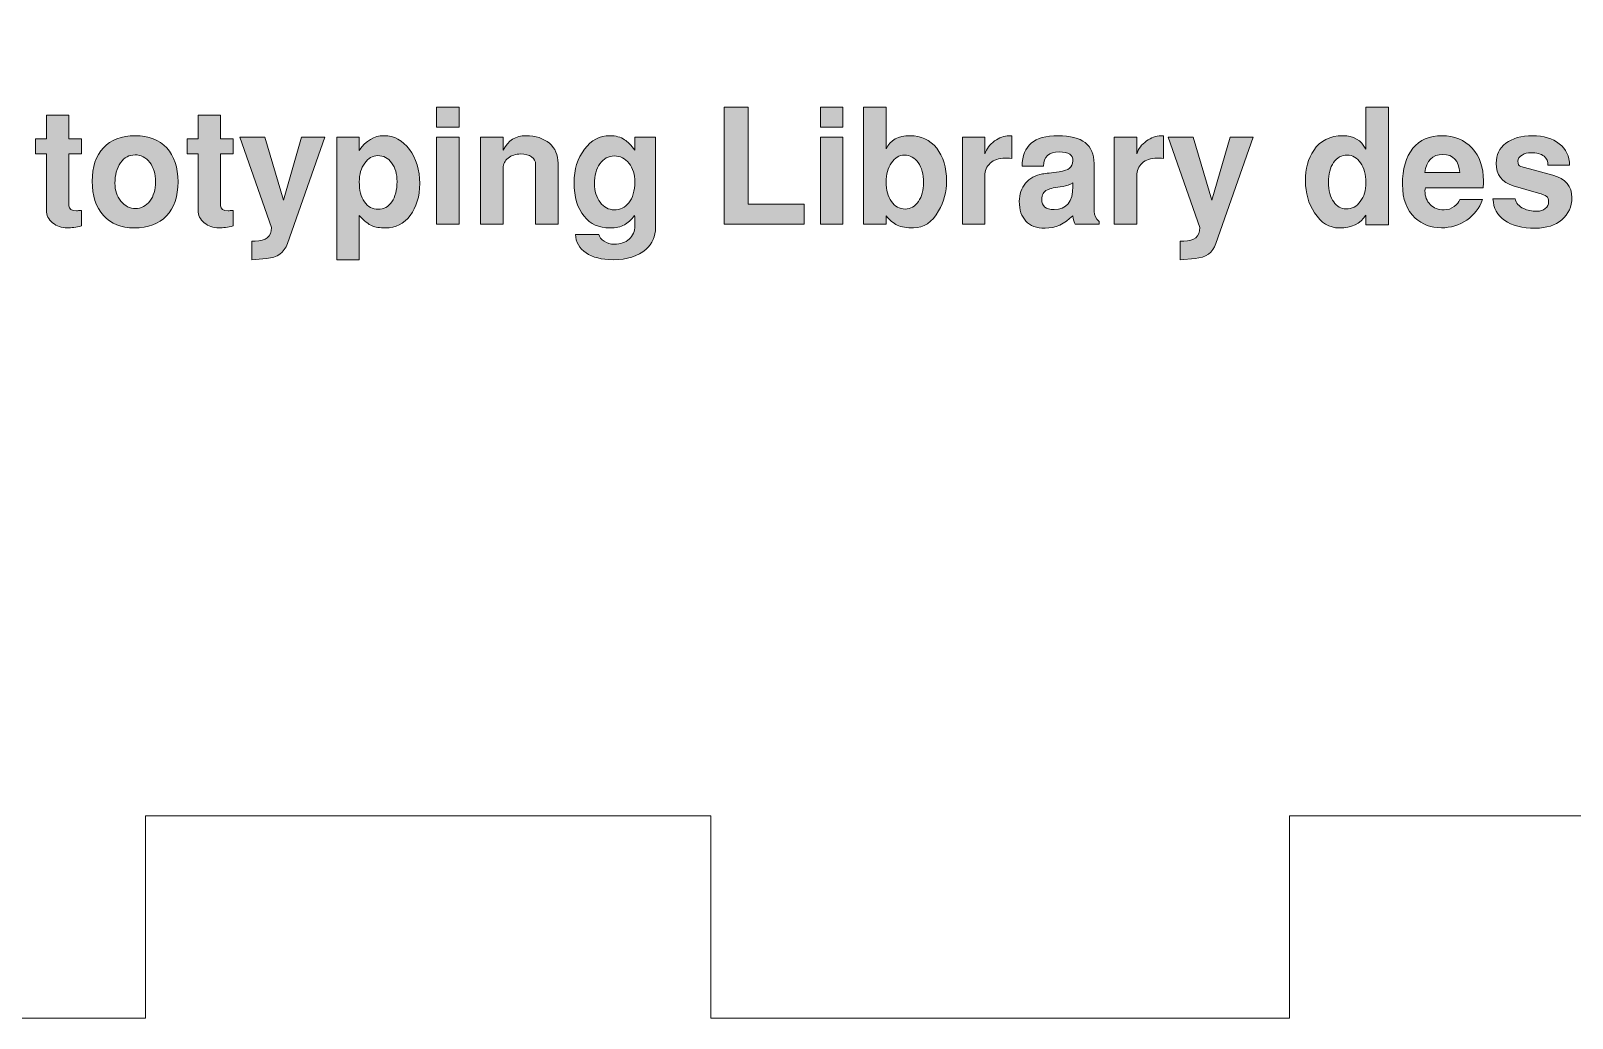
# Model space of a CAD drawing. Header units: inches. Extents: x 0.2 to 13, y -17.3 to -0.1.
# Drawn here: x 5.437 to 6.636, y -4.119 to -3.352 of the extents above; entities that cross this region are included whole.
import ezdxf

# ---------------------------------------------------------------- set-up
doc = ezdxf.new("R2010")
doc.units = ezdxf.units.IN
doc.header["$MEASUREMENT"] = 0
doc.layers.add('Layer 1', color=7, linetype='Continuous')

# ---------------------------------------------------------------- blocks, each defined once
blk = doc.blocks.new('block 41')
at = {"layer": 'Layer 1', "true_color": 0xed1f24}
h = blk.add_hatch(color=240, dxfattribs=at)
h.dxf.hatch_style = 2
edge = h.paths.add_edge_path()
edge.add_spline(control_points=[(5.4767, -3.5034), (5.4726, -3.5044), (5.4689, -3.5049), (5.4655, -3.5049), (5.4611, -3.5049), (5.4573, -3.5036), (5.4542, -3.5009), (5.451, -3.4982), (5.4494, -3.4949), (5.4494, -3.4912), (5.4494, -3.4912), (5.4494, -3.4473), (5.4494, -3.4473), (5.4494, -3.4473), (5.4408, -3.4473), (5.4408, -3.4473), (5.4408, -3.4473), (5.4408, -3.4357), (5.4408, -3.4357), (5.4408, -3.4357), (5.4494, -3.4357), (5.4494, -3.4357), (5.4494, -3.4357), (5.4494, -3.4173), (5.4494, -3.4173), (5.4494, -3.4173), (5.4669, -3.4173), (5.4669, -3.4173), (5.4669, -3.4173), (5.4669, -3.4357), (5.4669, -3.4357), (5.4669, -3.4357), (5.4767, -3.4357), (5.4767, -3.4357), (5.4767, -3.4357), (5.4767, -3.4473), (5.4767, -3.4473), (5.4767, -3.4473), (5.4669, -3.4473), (5.4669, -3.4473), (5.4669, -3.4473), (5.4669, -3.4877), (5.4669, -3.4877), (5.4669, -3.4903), (5.4689, -3.4916), (5.4728, -3.4916), (5.4737, -3.4915), (5.475, -3.4914), (5.4767, -3.4913), (5.4767, -3.4913), (5.4767, -3.5034), (5.4767, -3.5034)], knot_values=[0, 0, 0, 0, 1, 1, 1, 2, 2, 2, 3, 3, 3, 4, 4, 4, 5, 5, 5, 6, 6, 6, 7, 7, 7, 8, 8, 8, 9, 9, 9, 10, 10, 10, 11, 11, 11, 12, 12, 12, 13, 13, 13, 14, 14, 14, 15, 15, 15, 16, 16, 16, 17, 17, 17, 17], degree=3, periodic=1)
h = blk.add_hatch(color=240, dxfattribs=at)
h.dxf.hatch_style = 2
edge = h.paths.add_edge_path()
edge.add_spline(control_points=[(5.5947, -3.5034), (5.5906, -3.5044), (5.5869, -3.5049), (5.5835, -3.5049), (5.5791, -3.5049), (5.5753, -3.5036), (5.5722, -3.5009), (5.569, -3.4982), (5.5674, -3.4949), (5.5674, -3.4912), (5.5674, -3.4912), (5.5674, -3.4473), (5.5674, -3.4473), (5.5674, -3.4473), (5.5588, -3.4473), (5.5588, -3.4473), (5.5588, -3.4473), (5.5588, -3.4357), (5.5588, -3.4357), (5.5588, -3.4357), (5.5674, -3.4357), (5.5674, -3.4357), (5.5674, -3.4357), (5.5674, -3.4173), (5.5674, -3.4173), (5.5674, -3.4173), (5.5849, -3.4173), (5.5849, -3.4173), (5.5849, -3.4173), (5.5849, -3.4357), (5.5849, -3.4357), (5.5849, -3.4357), (5.5947, -3.4357), (5.5947, -3.4357), (5.5947, -3.4357), (5.5947, -3.4473), (5.5947, -3.4473), (5.5947, -3.4473), (5.5849, -3.4473), (5.5849, -3.4473), (5.5849, -3.4473), (5.5849, -3.4877), (5.5849, -3.4877), (5.5849, -3.4903), (5.5869, -3.4916), (5.5908, -3.4916), (5.5917, -3.4915), (5.593, -3.4914), (5.5947, -3.4913), (5.5947, -3.4913), (5.5947, -3.5034), (5.5947, -3.5034)], knot_values=[0, 0, 0, 0, 1, 1, 1, 2, 2, 2, 3, 3, 3, 4, 4, 4, 5, 5, 5, 6, 6, 6, 7, 7, 7, 8, 8, 8, 9, 9, 9, 10, 10, 10, 11, 11, 11, 12, 12, 12, 13, 13, 13, 14, 14, 14, 15, 15, 15, 16, 16, 16, 17, 17, 17, 17], degree=3, periodic=1)
h = blk.add_hatch(color=240, dxfattribs=at)
h.dxf.hatch_style = 2
h.paths.add_polyline_path([(5.7704, -3.4266), (5.7529, -3.4266), (5.7529, -3.4109), (5.7704, -3.4109)])
h.paths.add_polyline_path([(5.7704, -3.5021), (5.7529, -3.5021), (5.7529, -3.4343), (5.7704, -3.4343)])
h = blk.add_hatch(color=240, dxfattribs=at)
h.dxf.hatch_style = 2
h.paths.add_polyline_path([(6.039, -3.5021), (5.9767, -3.5021), (5.9767, -3.4109), (5.9954, -3.4109), (5.9954, -3.4864), (6.039, -3.4864)])
h = blk.add_hatch(color=240, dxfattribs=at)
h.dxf.hatch_style = 2
h.paths.add_polyline_path([(6.069, -3.4266), (6.0515, -3.4266), (6.0515, -3.4109), (6.069, -3.4109)])
h.paths.add_polyline_path([(6.069, -3.5021), (6.0515, -3.5021), (6.0515, -3.4343), (6.069, -3.4343)])
h = blk.add_hatch(color=240, dxfattribs=at)
h.dxf.hatch_style = 2
edge = h.paths.add_edge_path()
edge.add_spline(control_points=[(6.1497, -3.4686), (6.1497, -3.4767), (6.1476, -3.4844), (6.1435, -3.4917), (6.1385, -3.5005), (6.132, -3.5049), (6.124, -3.5049), (6.1189, -3.5049), (6.1146, -3.5042), (6.1113, -3.5027), (6.1084, -3.5013), (6.1055, -3.4989), (6.1027, -3.4956), (6.1027, -3.4956), (6.1027, -3.5021), (6.1027, -3.5021), (6.1027, -3.5021), (6.0852, -3.5021), (6.0852, -3.5021), (6.0852, -3.5021), (6.0852, -3.4109), (6.0852, -3.4109), (6.0852, -3.4109), (6.1027, -3.4109), (6.1027, -3.4109), (6.1027, -3.4109), (6.1027, -3.4433), (6.1027, -3.4433), (6.1059, -3.4366), (6.1121, -3.4332), (6.1212, -3.4332), (6.1299, -3.4332), (6.1368, -3.4364), (6.142, -3.4429), (6.1471, -3.4494), (6.1497, -3.458), (6.1497, -3.4686)], knot_values=[0, 0, 0, 0, 1, 1, 1, 2, 2, 2, 3, 3, 3, 4, 4, 4, 5, 5, 5, 6, 6, 6, 7, 7, 7, 8, 8, 8, 9, 9, 9, 10, 10, 10, 11, 11, 11, 12, 12, 12, 12], degree=3, periodic=1)
edge = h.paths.add_edge_path()
edge.add_spline(control_points=[(6.1318, -3.4696), (6.1318, -3.4632), (6.1304, -3.458), (6.1277, -3.4541), (6.1249, -3.4503), (6.1213, -3.4483), (6.1168, -3.4483), (6.1129, -3.4483), (6.1096, -3.4503), (6.1068, -3.4543), (6.1041, -3.4582), (6.1027, -3.4632), (6.1027, -3.4692), (6.1027, -3.4754), (6.104, -3.4804), (6.1068, -3.4843), (6.1095, -3.4882), (6.1131, -3.4902), (6.1175, -3.4902), (6.1217, -3.4902), (6.1251, -3.4883), (6.1278, -3.4844), (6.1305, -3.4805), (6.1318, -3.4756), (6.1318, -3.4696)], knot_values=[0, 0, 0, 0, 1, 1, 1, 2, 2, 2, 3, 3, 3, 4, 4, 4, 5, 5, 5, 6, 6, 6, 7, 7, 7, 8, 8, 8, 8], degree=3, periodic=1)
h = blk.add_hatch(color=240, dxfattribs=at)
h.dxf.hatch_style = 2
edge = h.paths.add_edge_path()
edge.add_spline(control_points=[(6.4934, -3.5024), (6.4934, -3.5024), (6.4759, -3.5024), (6.4759, -3.5024), (6.4759, -3.5024), (6.4759, -3.4951), (6.4759, -3.4951), (6.4716, -3.5017), (6.4647, -3.5049), (6.4552, -3.5049), (6.4475, -3.5049), (6.4411, -3.501), (6.4359, -3.4931), (6.4313, -3.4858), (6.4289, -3.4777), (6.4289, -3.4686), (6.4289, -3.4589), (6.431, -3.4509), (6.4353, -3.4446), (6.4405, -3.437), (6.448, -3.4332), (6.458, -3.4332), (6.4663, -3.4332), (6.4723, -3.4367), (6.4759, -3.4437), (6.4759, -3.4437), (6.4759, -3.4109), (6.4759, -3.4109), (6.4759, -3.4109), (6.4934, -3.4109), (6.4934, -3.4109), (6.4934, -3.4109), (6.4934, -3.5024), (6.4934, -3.5024)], knot_values=[0, 0, 0, 0, 1, 1, 1, 2, 2, 2, 3, 3, 3, 4, 4, 4, 5, 5, 5, 6, 6, 6, 7, 7, 7, 8, 8, 8, 9, 9, 9, 10, 10, 10, 11, 11, 11, 11], degree=3, periodic=1)
edge = h.paths.add_edge_path()
edge.add_spline(control_points=[(6.4759, -3.4696), (6.4759, -3.4634), (6.4746, -3.4583), (6.4718, -3.4543), (6.4691, -3.4503), (6.4656, -3.4483), (6.4615, -3.4483), (6.457, -3.4483), (6.4534, -3.4502), (6.4508, -3.4541), (6.4481, -3.4579), (6.4468, -3.463), (6.4468, -3.4694), (6.4468, -3.4759), (6.4482, -3.481), (6.4509, -3.4847), (6.4534, -3.4883), (6.4566, -3.4901), (6.4605, -3.4901), (6.4651, -3.4901), (6.4688, -3.4882), (6.4716, -3.4844), (6.4745, -3.4806), (6.4759, -3.4757), (6.4759, -3.4696)], knot_values=[0, 0, 0, 0, 1, 1, 1, 2, 2, 2, 3, 3, 3, 4, 4, 4, 5, 5, 5, 6, 6, 6, 7, 7, 7, 8, 8, 8, 8], degree=3, periodic=1)
h = blk.add_hatch(color=240, dxfattribs=at)
h.dxf.hatch_style = 2
edge = h.paths.add_edge_path()
edge.add_spline(control_points=[(5.5518, -3.4691), (5.5518, -3.4805), (5.5488, -3.4893), (5.5428, -3.4956), (5.5369, -3.5018), (5.5285, -3.5049), (5.5177, -3.5049), (5.5076, -3.5049), (5.4996, -3.5017), (5.4938, -3.4952), (5.4879, -3.4887), (5.485, -3.4798), (5.485, -3.4686), (5.485, -3.4575), (5.4879, -3.4488), (5.4938, -3.4426), (5.4996, -3.4363), (5.5078, -3.4332), (5.5184, -3.4332), (5.5289, -3.4332), (5.5371, -3.4364), (5.543, -3.4427), (5.5488, -3.449), (5.5518, -3.4578), (5.5518, -3.4691)], knot_values=[0, 0, 0, 0, 1, 1, 1, 2, 2, 2, 3, 3, 3, 4, 4, 4, 5, 5, 5, 6, 6, 6, 7, 7, 7, 8, 8, 8, 8], degree=3, periodic=1)
edge = h.paths.add_edge_path()
edge.add_spline(control_points=[(5.5343, -3.4691), (5.5343, -3.4629), (5.5328, -3.4578), (5.5298, -3.4539), (5.5268, -3.45), (5.523, -3.4481), (5.5184, -3.4481), (5.5138, -3.4481), (5.5101, -3.4501), (5.5071, -3.4543), (5.5041, -3.4585), (5.5027, -3.4638), (5.5027, -3.4702), (5.5027, -3.4757), (5.5042, -3.4803), (5.5073, -3.4841), (5.5105, -3.4879), (5.5142, -3.4898), (5.5187, -3.4898), (5.5232, -3.4898), (5.527, -3.4879), (5.5299, -3.484), (5.5328, -3.4802), (5.5343, -3.4752), (5.5343, -3.4691)], knot_values=[0, 0, 0, 0, 1, 1, 1, 2, 2, 2, 3, 3, 3, 4, 4, 4, 5, 5, 5, 6, 6, 6, 7, 7, 7, 8, 8, 8, 8], degree=3, periodic=1)
h = blk.add_hatch(color=240, dxfattribs=at)
h.dxf.hatch_style = 2
edge = h.paths.add_edge_path()
edge.add_spline(control_points=[(5.6659, -3.4343), (5.6659, -3.4343), (5.6369, -3.5171), (5.6369, -3.5171), (5.6344, -3.5241), (5.629, -3.528), (5.6207, -3.5287), (5.6207, -3.5287), (5.6092, -3.5296), (5.6092, -3.5296), (5.6092, -3.5296), (5.6092, -3.5152), (5.6092, -3.5152), (5.6092, -3.5152), (5.6118, -3.5152), (5.6118, -3.5152), (5.6202, -3.5152), (5.6244, -3.5117), (5.6244, -3.5047), (5.6244, -3.5047), (5.5998, -3.4343), (5.5998, -3.4343), (5.5998, -3.4343), (5.6192, -3.4343), (5.6192, -3.4343), (5.6192, -3.4343), (5.6338, -3.4834), (5.6338, -3.4834), (5.6338, -3.4834), (5.6479, -3.4343), (5.6479, -3.4343), (5.6479, -3.4343), (5.6659, -3.4343), (5.6659, -3.4343)], knot_values=[0, 0, 0, 0, 1, 1, 1, 2, 2, 2, 3, 3, 3, 4, 4, 4, 5, 5, 5, 6, 6, 6, 7, 7, 7, 8, 8, 8, 9, 9, 9, 10, 10, 10, 11, 11, 11, 11], degree=3, periodic=1)
h = blk.add_hatch(color=240, dxfattribs=at)
h.dxf.hatch_style = 2
edge = h.paths.add_edge_path()
edge.add_spline(control_points=[(5.7398, -3.4704), (5.7398, -3.4804), (5.7373, -3.4887), (5.7324, -3.4952), (5.7275, -3.5017), (5.7211, -3.5049), (5.7132, -3.5049), (5.7087, -3.5049), (5.7052, -3.5044), (5.7028, -3.5033), (5.6999, -3.5021), (5.6966, -3.4994), (5.6928, -3.4953), (5.6928, -3.4953), (5.6928, -3.5296), (5.6928, -3.5296), (5.6928, -3.5296), (5.6753, -3.5296), (5.6753, -3.5296), (5.6753, -3.5296), (5.6753, -3.4343), (5.6753, -3.4343), (5.6753, -3.4343), (5.6928, -3.4343), (5.6928, -3.4343), (5.6928, -3.4343), (5.6928, -3.4446), (5.6928, -3.4446), (5.6979, -3.437), (5.7043, -3.4332), (5.712, -3.4332), (5.72, -3.4332), (5.7265, -3.4367), (5.7318, -3.4438), (5.7371, -3.4509), (5.7398, -3.4598), (5.7398, -3.4704)], knot_values=[0, 0, 0, 0, 1, 1, 1, 2, 2, 2, 3, 3, 3, 4, 4, 4, 5, 5, 5, 6, 6, 6, 7, 7, 7, 8, 8, 8, 9, 9, 9, 10, 10, 10, 11, 11, 11, 12, 12, 12, 12], degree=3, periodic=1)
edge = h.paths.add_edge_path()
edge.add_spline(control_points=[(5.7222, -3.4689), (5.7222, -3.4629), (5.7208, -3.458), (5.718, -3.4543), (5.7153, -3.4505), (5.7117, -3.4487), (5.7072, -3.4487), (5.7032, -3.4487), (5.6998, -3.4506), (5.697, -3.4545), (5.6942, -3.4584), (5.6928, -3.4632), (5.6928, -3.4691), (5.6928, -3.4755), (5.6941, -3.4807), (5.6968, -3.4846), (5.6996, -3.4885), (5.7031, -3.4904), (5.7075, -3.4904), (5.7119, -3.4904), (5.7154, -3.4885), (5.7181, -3.4846), (5.7208, -3.4807), (5.7222, -3.4754), (5.7222, -3.4689)], knot_values=[0, 0, 0, 0, 1, 1, 1, 2, 2, 2, 3, 3, 3, 4, 4, 4, 5, 5, 5, 6, 6, 6, 7, 7, 7, 8, 8, 8, 8], degree=3, periodic=1)
h = blk.add_hatch(color=240, dxfattribs=at)
h.dxf.hatch_style = 2
edge = h.paths.add_edge_path()
edge.add_spline(control_points=[(5.8475, -3.5021), (5.8475, -3.5021), (5.83, -3.5021), (5.83, -3.5021), (5.83, -3.5021), (5.83, -3.4556), (5.83, -3.4556), (5.83, -3.4531), (5.829, -3.4511), (5.8269, -3.4496), (5.8248, -3.4482), (5.822, -3.4474), (5.8184, -3.4474), (5.8145, -3.4474), (5.8112, -3.4485), (5.8086, -3.4506), (5.806, -3.4527), (5.8047, -3.4553), (5.8047, -3.4584), (5.8047, -3.4584), (5.8047, -3.5021), (5.8047, -3.5021), (5.8047, -3.5021), (5.7872, -3.5021), (5.7872, -3.5021), (5.7872, -3.5021), (5.7872, -3.4343), (5.7872, -3.4343), (5.7872, -3.4343), (5.8047, -3.4343), (5.8047, -3.4343), (5.8047, -3.4343), (5.8047, -3.4444), (5.8047, -3.4444), (5.8086, -3.4369), (5.8145, -3.4332), (5.8224, -3.4332), (5.83, -3.4332), (5.8361, -3.4352), (5.8407, -3.4391), (5.8452, -3.443), (5.8475, -3.4482), (5.8475, -3.4546), (5.8475, -3.4546), (5.8475, -3.5021), (5.8475, -3.5021)], knot_values=[0, 0, 0, 0, 1, 1, 1, 2, 2, 2, 3, 3, 3, 4, 4, 4, 5, 5, 5, 6, 6, 6, 7, 7, 7, 8, 8, 8, 9, 9, 9, 10, 10, 10, 11, 11, 11, 12, 12, 12, 13, 13, 13, 14, 14, 14, 15, 15, 15, 15], degree=3, periodic=1)
h = blk.add_hatch(color=240, dxfattribs=at)
h.dxf.hatch_style = 2
edge = h.paths.add_edge_path()
edge.add_spline(control_points=[(5.9233, -3.5046), (5.9233, -3.5113), (5.9207, -3.517), (5.9157, -3.5216), (5.9097, -3.5269), (5.9013, -3.5296), (5.8903, -3.5296), (5.8814, -3.5296), (5.8743, -3.5278), (5.8692, -3.5244), (5.8641, -3.5209), (5.8613, -3.5161), (5.8609, -3.5099), (5.8609, -3.5099), (5.8793, -3.5099), (5.8793, -3.5099), (5.8797, -3.5119), (5.881, -3.5137), (5.8833, -3.5153), (5.8855, -3.5168), (5.8882, -3.5176), (5.8913, -3.5176), (5.896, -3.5176), (5.8998, -3.5163), (5.9028, -3.5136), (5.9057, -3.511), (5.9072, -3.5075), (5.9072, -3.5032), (5.9072, -3.4987), (5.9071, -3.4961), (5.907, -3.4953), (5.9043, -3.4987), (5.9016, -3.5011), (5.8991, -3.5024), (5.8961, -3.5041), (5.8923, -3.5049), (5.8877, -3.5049), (5.8793, -3.5049), (5.8726, -3.5019), (5.8677, -3.4958), (5.8625, -3.4895), (5.8599, -3.4808), (5.8599, -3.4697), (5.8599, -3.4594), (5.8626, -3.4507), (5.868, -3.4437), (5.8733, -3.4367), (5.8799, -3.4332), (5.8878, -3.4332), (5.8923, -3.4332), (5.8961, -3.4342), (5.8992, -3.4363), (5.9016, -3.4379), (5.9042, -3.4406), (5.9072, -3.4444), (5.9072, -3.4444), (5.9072, -3.4343), (5.9072, -3.4343), (5.9072, -3.4343), (5.9233, -3.4343), (5.9233, -3.4343), (5.9233, -3.4343), (5.9233, -3.5046), (5.9233, -3.5046)], knot_values=[0, 0, 0, 0, 1, 1, 1, 2, 2, 2, 3, 3, 3, 4, 4, 4, 5, 5, 5, 6, 6, 6, 7, 7, 7, 8, 8, 8, 9, 9, 9, 10, 10, 10, 11, 11, 11, 12, 12, 12, 13, 13, 13, 14, 14, 14, 15, 15, 15, 16, 16, 16, 17, 17, 17, 18, 18, 18, 19, 19, 19, 20, 20, 20, 21, 21, 21, 21], degree=3, periodic=1)
edge = h.paths.add_edge_path()
edge.add_spline(control_points=[(5.9072, -3.4692), (5.9072, -3.4634), (5.9057, -3.4585), (5.9027, -3.4547), (5.8997, -3.4509), (5.8959, -3.4489), (5.8913, -3.4489), (5.8866, -3.4489), (5.8829, -3.451), (5.88, -3.455), (5.8772, -3.4591), (5.8758, -3.4642), (5.8758, -3.4706), (5.8758, -3.4763), (5.8773, -3.4811), (5.8802, -3.485), (5.8832, -3.4889), (5.8868, -3.4908), (5.891, -3.4908), (5.8957, -3.4908), (5.8995, -3.489), (5.9024, -3.4854), (5.9056, -3.4815), (5.9072, -3.4761), (5.9072, -3.4692)], knot_values=[0, 0, 0, 0, 1, 1, 1, 2, 2, 2, 3, 3, 3, 4, 4, 4, 5, 5, 5, 6, 6, 6, 7, 7, 7, 8, 8, 8, 8], degree=3, periodic=1)
h = blk.add_hatch(color=240, dxfattribs=at)
h.dxf.hatch_style = 2
edge = h.paths.add_edge_path()
edge.add_spline(control_points=[(6.2004, -3.4509), (6.1981, -3.4507), (6.1964, -3.4506), (6.1953, -3.4506), (6.1904, -3.4506), (6.1865, -3.4519), (6.1837, -3.4545), (6.1809, -3.4571), (6.1795, -3.4604), (6.1795, -3.4644), (6.1795, -3.4644), (6.1795, -3.5021), (6.1795, -3.5021), (6.1795, -3.5021), (6.162, -3.5021), (6.162, -3.5021), (6.162, -3.5021), (6.162, -3.4343), (6.162, -3.4343), (6.162, -3.4343), (6.1795, -3.4343), (6.1795, -3.4343), (6.1795, -3.4343), (6.1795, -3.4474), (6.1795, -3.4474), (6.1808, -3.4434), (6.1833, -3.4401), (6.187, -3.4373), (6.1908, -3.4346), (6.1945, -3.4332), (6.1983, -3.4332), (6.1987, -3.4332), (6.1994, -3.4333), (6.2004, -3.4334), (6.2004, -3.4334), (6.2004, -3.4509), (6.2004, -3.4509)], knot_values=[0, 0, 0, 0, 1, 1, 1, 2, 2, 2, 3, 3, 3, 4, 4, 4, 5, 5, 5, 6, 6, 6, 7, 7, 7, 8, 8, 8, 9, 9, 9, 10, 10, 10, 11, 11, 11, 12, 12, 12, 12], degree=3, periodic=1)
h = blk.add_hatch(color=240, dxfattribs=at)
h.dxf.hatch_style = 2
edge = h.paths.add_edge_path()
edge.add_spline(control_points=[(6.2684, -3.5021), (6.2684, -3.5021), (6.2498, -3.5021), (6.2498, -3.5021), (6.249, -3.5007), (6.2483, -3.4985), (6.2479, -3.4954), (6.2415, -3.5019), (6.2343, -3.5051), (6.2263, -3.5051), (6.2198, -3.5051), (6.2148, -3.5033), (6.2114, -3.4996), (6.208, -3.496), (6.2063, -3.4909), (6.2063, -3.4842), (6.2063, -3.4787), (6.2079, -3.474), (6.2112, -3.4701), (6.2144, -3.4662), (6.2188, -3.4638), (6.2243, -3.4629), (6.2269, -3.4626), (6.2312, -3.462), (6.2374, -3.4612), (6.2411, -3.4606), (6.2437, -3.4597), (6.2454, -3.4585), (6.247, -3.4573), (6.2479, -3.4554), (6.248, -3.4527), (6.2483, -3.4481), (6.2447, -3.4458), (6.2372, -3.4458), (6.2293, -3.4458), (6.2253, -3.4495), (6.225, -3.4568), (6.225, -3.4568), (6.2084, -3.4568), (6.2084, -3.4568), (6.2087, -3.4488), (6.2111, -3.4429), (6.2156, -3.439), (6.2201, -3.4351), (6.227, -3.4332), (6.2365, -3.4332), (6.2552, -3.4332), (6.2645, -3.4404), (6.2645, -3.4548), (6.2645, -3.4548), (6.2645, -3.4922), (6.2645, -3.4922), (6.2645, -3.4951), (6.2658, -3.4977), (6.2684, -3.4998), (6.2684, -3.4998), (6.2684, -3.5021), (6.2684, -3.5021)], knot_values=[0, 0, 0, 0, 1, 1, 1, 2, 2, 2, 3, 3, 3, 4, 4, 4, 5, 5, 5, 6, 6, 6, 7, 7, 7, 8, 8, 8, 9, 9, 9, 10, 10, 10, 11, 11, 11, 12, 12, 12, 13, 13, 13, 14, 14, 14, 15, 15, 15, 16, 16, 16, 17, 17, 17, 18, 18, 18, 19, 19, 19, 19], degree=3, periodic=1)
edge = h.paths.add_edge_path()
edge.add_spline(control_points=[(6.248, -3.4726), (6.248, -3.4726), (6.248, -3.4699), (6.248, -3.4699), (6.2455, -3.4714), (6.243, -3.4722), (6.2404, -3.4726), (6.2343, -3.4733), (6.2302, -3.4742), (6.2281, -3.4753), (6.2251, -3.4767), (6.2237, -3.4792), (6.2237, -3.4828), (6.2237, -3.488), (6.2269, -3.4906), (6.2333, -3.4906), (6.2431, -3.4906), (6.248, -3.4846), (6.248, -3.4726)], knot_values=[0, 0, 0, 0, 1, 1, 1, 2, 2, 2, 3, 3, 3, 4, 4, 4, 5, 5, 5, 6, 6, 6, 6], degree=3, periodic=1)
h = blk.add_hatch(color=240, dxfattribs=at)
h.dxf.hatch_style = 2
edge = h.paths.add_edge_path()
edge.add_spline(control_points=[(6.3185, -3.4509), (6.3162, -3.4507), (6.3145, -3.4506), (6.3134, -3.4506), (6.3085, -3.4506), (6.3046, -3.4519), (6.3019, -3.4545), (6.2991, -3.4571), (6.2977, -3.4604), (6.2977, -3.4644), (6.2977, -3.4644), (6.2977, -3.5021), (6.2977, -3.5021), (6.2977, -3.5021), (6.2802, -3.5021), (6.2802, -3.5021), (6.2802, -3.5021), (6.2802, -3.4343), (6.2802, -3.4343), (6.2802, -3.4343), (6.2977, -3.4343), (6.2977, -3.4343), (6.2977, -3.4343), (6.2977, -3.4474), (6.2977, -3.4474), (6.2989, -3.4434), (6.3014, -3.4401), (6.3052, -3.4373), (6.3089, -3.4346), (6.3127, -3.4332), (6.3164, -3.4332), (6.3168, -3.4332), (6.3175, -3.4333), (6.3185, -3.4334), (6.3185, -3.4334), (6.3185, -3.4509), (6.3185, -3.4509)], knot_values=[0, 0, 0, 0, 1, 1, 1, 2, 2, 2, 3, 3, 3, 4, 4, 4, 5, 5, 5, 6, 6, 6, 7, 7, 7, 8, 8, 8, 9, 9, 9, 10, 10, 10, 11, 11, 11, 12, 12, 12, 12], degree=3, periodic=1)
h = blk.add_hatch(color=240, dxfattribs=at)
h.dxf.hatch_style = 2
edge = h.paths.add_edge_path()
edge.add_spline(control_points=[(6.3883, -3.4343), (6.3883, -3.4343), (6.3593, -3.5171), (6.3593, -3.5171), (6.3568, -3.5241), (6.3514, -3.528), (6.343, -3.5287), (6.343, -3.5287), (6.3315, -3.5296), (6.3315, -3.5296), (6.3315, -3.5296), (6.3315, -3.5152), (6.3315, -3.5152), (6.3315, -3.5152), (6.3342, -3.5152), (6.3342, -3.5152), (6.3426, -3.5152), (6.3468, -3.5117), (6.3468, -3.5047), (6.3468, -3.5047), (6.3222, -3.4343), (6.3222, -3.4343), (6.3222, -3.4343), (6.3415, -3.4343), (6.3415, -3.4343), (6.3415, -3.4343), (6.3562, -3.4834), (6.3562, -3.4834), (6.3562, -3.4834), (6.3703, -3.4343), (6.3703, -3.4343), (6.3703, -3.4343), (6.3883, -3.4343), (6.3883, -3.4343)], knot_values=[0, 0, 0, 0, 1, 1, 1, 2, 2, 2, 3, 3, 3, 4, 4, 4, 5, 5, 5, 6, 6, 6, 7, 7, 7, 8, 8, 8, 9, 9, 9, 10, 10, 10, 11, 11, 11, 11], degree=3, periodic=1)
h = blk.add_hatch(color=240, dxfattribs=at)
h.dxf.hatch_style = 2
edge = h.paths.add_edge_path()
edge.add_spline(control_points=[(6.5674, -3.4683), (6.5674, -3.4703), (6.5673, -3.4721), (6.5671, -3.4737), (6.5671, -3.4737), (6.5222, -3.4737), (6.5222, -3.4737), (6.522, -3.4742), (6.5219, -3.475), (6.5219, -3.4761), (6.5219, -3.4805), (6.5233, -3.484), (6.526, -3.4868), (6.5287, -3.4895), (6.5323, -3.4908), (6.5367, -3.4908), (6.5396, -3.4908), (6.5422, -3.49), (6.5447, -3.4883), (6.5469, -3.4867), (6.5483, -3.4849), (6.5489, -3.4829), (6.5489, -3.4829), (6.5667, -3.4829), (6.5667, -3.4829), (6.5643, -3.4895), (6.5602, -3.4948), (6.5544, -3.4988), (6.5485, -3.5028), (6.5419, -3.5048), (6.5347, -3.5048), (6.5266, -3.5048), (6.5198, -3.5023), (6.5143, -3.4972), (6.5077, -3.4911), (6.5044, -3.4824), (6.5044, -3.4711), (6.5044, -3.4589), (6.5071, -3.4496), (6.5124, -3.443), (6.5177, -3.4365), (6.5253, -3.4332), (6.5352, -3.4332), (6.5448, -3.4332), (6.5526, -3.4364), (6.5585, -3.4429), (6.5645, -3.4493), (6.5674, -3.4578), (6.5674, -3.4683)], knot_values=[0, 0, 0, 0, 1, 1, 1, 2, 2, 2, 3, 3, 3, 4, 4, 4, 5, 5, 5, 6, 6, 6, 7, 7, 7, 8, 8, 8, 9, 9, 9, 10, 10, 10, 11, 11, 11, 12, 12, 12, 13, 13, 13, 14, 14, 14, 15, 15, 15, 16, 16, 16, 16], degree=3, periodic=1)
edge = h.paths.add_edge_path()
edge.add_spline(control_points=[(6.5489, -3.4619), (6.5484, -3.4525), (6.544, -3.4478), (6.5358, -3.4478), (6.5275, -3.4478), (6.5228, -3.4525), (6.5219, -3.4619), (6.5219, -3.4619), (6.5489, -3.4619), (6.5489, -3.4619)], knot_values=[0, 0, 0, 0, 1, 1, 1, 2, 2, 2, 3, 3, 3, 3], degree=3, periodic=1)
h = blk.add_hatch(color=240, dxfattribs=at)
h.dxf.hatch_style = 2
edge = h.paths.add_edge_path()
edge.add_spline(control_points=[(6.6362, -3.4814), (6.6362, -3.4884), (6.6336, -3.4941), (6.6284, -3.4985), (6.6233, -3.5029), (6.6164, -3.5051), (6.6079, -3.5051), (6.5975, -3.5051), (6.5895, -3.5031), (6.5839, -3.4991), (6.5782, -3.4952), (6.5752, -3.4895), (6.5748, -3.4822), (6.5748, -3.4822), (6.5921, -3.4822), (6.5921, -3.4822), (6.5927, -3.4856), (6.5949, -3.4882), (6.5987, -3.4898), (6.6016, -3.4912), (6.6051, -3.4919), (6.609, -3.4919), (6.6116, -3.4919), (6.6138, -3.4912), (6.6155, -3.4898), (6.6172, -3.4884), (6.6181, -3.4867), (6.6181, -3.4846), (6.6181, -3.4826), (6.6175, -3.4812), (6.6163, -3.4802), (6.6154, -3.4796), (6.6134, -3.4788), (6.6102, -3.4778), (6.6102, -3.4778), (6.5904, -3.4721), (6.5904, -3.4721), (6.5817, -3.4696), (6.5773, -3.4637), (6.5773, -3.4545), (6.5773, -3.4481), (6.5798, -3.443), (6.5848, -3.4391), (6.5898, -3.4352), (6.5967, -3.4332), (6.6056, -3.4332), (6.6141, -3.4332), (6.6211, -3.4353), (6.6264, -3.4394), (6.6317, -3.4436), (6.6343, -3.4492), (6.6344, -3.4562), (6.6344, -3.4562), (6.6176, -3.4562), (6.6176, -3.4562), (6.6178, -3.4533), (6.6168, -3.4509), (6.6145, -3.4491), (6.6122, -3.4473), (6.6088, -3.4464), (6.6042, -3.4464), (6.6017, -3.4464), (6.5995, -3.447), (6.5976, -3.4482), (6.5953, -3.4494), (6.5942, -3.4511), (6.5942, -3.4531), (6.5942, -3.4553), (6.5949, -3.4567), (6.5964, -3.4571), (6.5964, -3.4571), (6.6214, -3.4639), (6.6214, -3.4639), (6.6313, -3.4666), (6.6362, -3.4724), (6.6362, -3.4814)], knot_values=[0, 0, 0, 0, 1, 1, 1, 2, 2, 2, 3, 3, 3, 4, 4, 4, 5, 5, 5, 6, 6, 6, 7, 7, 7, 8, 8, 8, 9, 9, 9, 10, 10, 10, 11, 11, 11, 12, 12, 12, 13, 13, 13, 14, 14, 14, 15, 15, 15, 16, 16, 16, 17, 17, 17, 18, 18, 18, 19, 19, 19, 20, 20, 20, 21, 21, 21, 22, 22, 22, 23, 23, 23, 24, 24, 24, 25, 25, 25, 25], degree=3, periodic=1)
at = {"layer": 'Layer 1', "lineweight": 0}
for points in [[(5.7704, -3.4266), (5.7529, -3.4266), (5.7529, -3.4109), (5.7704, -3.4109), (5.7704, -3.4266)], [(6.039, -3.5021), (5.9767, -3.5021), (5.9767, -3.4109), (5.9954, -3.4109), (5.9954, -3.4864), (6.039, -3.4864), (6.039, -3.5021)], [(6.069, -3.4266), (6.0515, -3.4266), (6.0515, -3.4109), (6.069, -3.4109), (6.069, -3.4266)], [(5.7704, -3.5021), (5.7529, -3.5021), (5.7529, -3.4343), (5.7704, -3.4343), (5.7704, -3.5021)], [(6.069, -3.5021), (6.0515, -3.5021), (6.0515, -3.4343), (6.069, -3.4343), (6.069, -3.5021)]]:
    blk.add_lwpolyline(points, dxfattribs=at)
for points, knots in [([(5.4767, -3.5034), (5.4726, -3.5044), (5.4689, -3.5049), (5.4655, -3.5049), (5.4611, -3.5049), (5.4573, -3.5036), (5.4542, -3.5009), (5.451, -3.4982), (5.4494, -3.4949), (5.4494, -3.4912), (5.4494, -3.4912), (5.4494, -3.4473), (5.4494, -3.4473), (5.4494, -3.4473), (5.4408, -3.4473), (5.4408, -3.4473), (5.4408, -3.4473), (5.4408, -3.4357), (5.4408, -3.4357), (5.4408, -3.4357), (5.4494, -3.4357), (5.4494, -3.4357), (5.4494, -3.4357), (5.4494, -3.4173), (5.4494, -3.4173), (5.4494, -3.4173), (5.4669, -3.4173), (5.4669, -3.4173), (5.4669, -3.4173), (5.4669, -3.4357), (5.4669, -3.4357), (5.4669, -3.4357), (5.4767, -3.4357), (5.4767, -3.4357), (5.4767, -3.4357), (5.4767, -3.4473), (5.4767, -3.4473), (5.4767, -3.4473), (5.4669, -3.4473), (5.4669, -3.4473), (5.4669, -3.4473), (5.4669, -3.4877), (5.4669, -3.4877), (5.4669, -3.4903), (5.4689, -3.4916), (5.4728, -3.4916), (5.4737, -3.4915), (5.475, -3.4914), (5.4767, -3.4913), (5.4767, -3.4913), (5.4767, -3.5034), (5.4767, -3.5034)], [0, 0, 0, 0, 1, 1, 1, 2, 2, 2, 3, 3, 3, 4, 4, 4, 5, 5, 5, 6, 6, 6, 7, 7, 7, 8, 8, 8, 9, 9, 9, 10, 10, 10, 11, 11, 11, 12, 12, 12, 13, 13, 13, 14, 14, 14, 15, 15, 15, 16, 16, 16, 17, 17, 17, 17]), ([(5.5947, -3.5034), (5.5906, -3.5044), (5.5869, -3.5049), (5.5835, -3.5049), (5.5791, -3.5049), (5.5753, -3.5036), (5.5722, -3.5009), (5.569, -3.4982), (5.5674, -3.4949), (5.5674, -3.4912), (5.5674, -3.4912), (5.5674, -3.4473), (5.5674, -3.4473), (5.5674, -3.4473), (5.5588, -3.4473), (5.5588, -3.4473), (5.5588, -3.4473), (5.5588, -3.4357), (5.5588, -3.4357), (5.5588, -3.4357), (5.5674, -3.4357), (5.5674, -3.4357), (5.5674, -3.4357), (5.5674, -3.4173), (5.5674, -3.4173), (5.5674, -3.4173), (5.5849, -3.4173), (5.5849, -3.4173), (5.5849, -3.4173), (5.5849, -3.4357), (5.5849, -3.4357), (5.5849, -3.4357), (5.5947, -3.4357), (5.5947, -3.4357), (5.5947, -3.4357), (5.5947, -3.4473), (5.5947, -3.4473), (5.5947, -3.4473), (5.5849, -3.4473), (5.5849, -3.4473), (5.5849, -3.4473), (5.5849, -3.4877), (5.5849, -3.4877), (5.5849, -3.4903), (5.5869, -3.4916), (5.5908, -3.4916), (5.5917, -3.4915), (5.593, -3.4914), (5.5947, -3.4913), (5.5947, -3.4913), (5.5947, -3.5034), (5.5947, -3.5034)], [0, 0, 0, 0, 1, 1, 1, 2, 2, 2, 3, 3, 3, 4, 4, 4, 5, 5, 5, 6, 6, 6, 7, 7, 7, 8, 8, 8, 9, 9, 9, 10, 10, 10, 11, 11, 11, 12, 12, 12, 13, 13, 13, 14, 14, 14, 15, 15, 15, 16, 16, 16, 17, 17, 17, 17]), ([(6.1497, -3.4686), (6.1497, -3.4767), (6.1476, -3.4844), (6.1435, -3.4917), (6.1385, -3.5005), (6.132, -3.5049), (6.124, -3.5049), (6.1189, -3.5049), (6.1146, -3.5042), (6.1113, -3.5027), (6.1084, -3.5013), (6.1055, -3.4989), (6.1027, -3.4956), (6.1027, -3.4956), (6.1027, -3.5021), (6.1027, -3.5021), (6.1027, -3.5021), (6.0852, -3.5021), (6.0852, -3.5021), (6.0852, -3.5021), (6.0852, -3.4109), (6.0852, -3.4109), (6.0852, -3.4109), (6.1027, -3.4109), (6.1027, -3.4109), (6.1027, -3.4109), (6.1027, -3.4433), (6.1027, -3.4433), (6.1059, -3.4366), (6.1121, -3.4332), (6.1212, -3.4332), (6.1299, -3.4332), (6.1368, -3.4364), (6.142, -3.4429), (6.1471, -3.4494), (6.1497, -3.458), (6.1497, -3.4686)], [0, 0, 0, 0, 1, 1, 1, 2, 2, 2, 3, 3, 3, 4, 4, 4, 5, 5, 5, 6, 6, 6, 7, 7, 7, 8, 8, 8, 9, 9, 9, 10, 10, 10, 11, 11, 11, 12, 12, 12, 12]), ([(6.4934, -3.5024), (6.4934, -3.5024), (6.4759, -3.5024), (6.4759, -3.5024), (6.4759, -3.5024), (6.4759, -3.4951), (6.4759, -3.4951), (6.4716, -3.5017), (6.4647, -3.5049), (6.4552, -3.5049), (6.4475, -3.5049), (6.4411, -3.501), (6.4359, -3.4931), (6.4313, -3.4858), (6.4289, -3.4777), (6.4289, -3.4686), (6.4289, -3.4589), (6.431, -3.4509), (6.4353, -3.4446), (6.4405, -3.437), (6.448, -3.4332), (6.458, -3.4332), (6.4663, -3.4332), (6.4723, -3.4367), (6.4759, -3.4437), (6.4759, -3.4437), (6.4759, -3.4109), (6.4759, -3.4109), (6.4759, -3.4109), (6.4934, -3.4109), (6.4934, -3.4109), (6.4934, -3.4109), (6.4934, -3.5024), (6.4934, -3.5024)], [0, 0, 0, 0, 1, 1, 1, 2, 2, 2, 3, 3, 3, 4, 4, 4, 5, 5, 5, 6, 6, 6, 7, 7, 7, 8, 8, 8, 9, 9, 9, 10, 10, 10, 11, 11, 11, 11]), ([(5.5518, -3.4691), (5.5518, -3.4805), (5.5488, -3.4893), (5.5428, -3.4956), (5.5369, -3.5018), (5.5285, -3.5049), (5.5177, -3.5049), (5.5076, -3.5049), (5.4996, -3.5017), (5.4938, -3.4952), (5.4879, -3.4887), (5.485, -3.4798), (5.485, -3.4686), (5.485, -3.4575), (5.4879, -3.4488), (5.4938, -3.4426), (5.4996, -3.4363), (5.5078, -3.4332), (5.5184, -3.4332), (5.5289, -3.4332), (5.5371, -3.4364), (5.543, -3.4427), (5.5488, -3.449), (5.5518, -3.4578), (5.5518, -3.4691)], [0, 0, 0, 0, 1, 1, 1, 2, 2, 2, 3, 3, 3, 4, 4, 4, 5, 5, 5, 6, 6, 6, 7, 7, 7, 8, 8, 8, 8]), ([(5.6659, -3.4343), (5.6659, -3.4343), (5.6369, -3.5171), (5.6369, -3.5171), (5.6344, -3.5241), (5.629, -3.528), (5.6207, -3.5287), (5.6207, -3.5287), (5.6092, -3.5296), (5.6092, -3.5296), (5.6092, -3.5296), (5.6092, -3.5152), (5.6092, -3.5152), (5.6092, -3.5152), (5.6118, -3.5152), (5.6118, -3.5152), (5.6202, -3.5152), (5.6244, -3.5117), (5.6244, -3.5047), (5.6244, -3.5047), (5.5998, -3.4343), (5.5998, -3.4343), (5.5998, -3.4343), (5.6192, -3.4343), (5.6192, -3.4343), (5.6192, -3.4343), (5.6338, -3.4834), (5.6338, -3.4834), (5.6338, -3.4834), (5.6479, -3.4343), (5.6479, -3.4343), (5.6479, -3.4343), (5.6659, -3.4343), (5.6659, -3.4343)], [0, 0, 0, 0, 1, 1, 1, 2, 2, 2, 3, 3, 3, 4, 4, 4, 5, 5, 5, 6, 6, 6, 7, 7, 7, 8, 8, 8, 9, 9, 9, 10, 10, 10, 11, 11, 11, 11]), ([(5.7398, -3.4704), (5.7398, -3.4804), (5.7373, -3.4887), (5.7324, -3.4952), (5.7275, -3.5017), (5.7211, -3.5049), (5.7132, -3.5049), (5.7087, -3.5049), (5.7052, -3.5044), (5.7028, -3.5033), (5.6999, -3.5021), (5.6966, -3.4994), (5.6928, -3.4953), (5.6928, -3.4953), (5.6928, -3.5296), (5.6928, -3.5296), (5.6928, -3.5296), (5.6753, -3.5296), (5.6753, -3.5296), (5.6753, -3.5296), (5.6753, -3.4343), (5.6753, -3.4343), (5.6753, -3.4343), (5.6928, -3.4343), (5.6928, -3.4343), (5.6928, -3.4343), (5.6928, -3.4446), (5.6928, -3.4446), (5.6979, -3.437), (5.7043, -3.4332), (5.712, -3.4332), (5.72, -3.4332), (5.7265, -3.4367), (5.7318, -3.4438), (5.7371, -3.4509), (5.7398, -3.4598), (5.7398, -3.4704)], [0, 0, 0, 0, 1, 1, 1, 2, 2, 2, 3, 3, 3, 4, 4, 4, 5, 5, 5, 6, 6, 6, 7, 7, 7, 8, 8, 8, 9, 9, 9, 10, 10, 10, 11, 11, 11, 12, 12, 12, 12]), ([(5.8475, -3.5021), (5.8475, -3.5021), (5.83, -3.5021), (5.83, -3.5021), (5.83, -3.5021), (5.83, -3.4556), (5.83, -3.4556), (5.83, -3.4531), (5.829, -3.4511), (5.8269, -3.4496), (5.8248, -3.4482), (5.822, -3.4474), (5.8184, -3.4474), (5.8145, -3.4474), (5.8112, -3.4485), (5.8086, -3.4506), (5.806, -3.4527), (5.8047, -3.4553), (5.8047, -3.4584), (5.8047, -3.4584), (5.8047, -3.5021), (5.8047, -3.5021), (5.8047, -3.5021), (5.7872, -3.5021), (5.7872, -3.5021), (5.7872, -3.5021), (5.7872, -3.4343), (5.7872, -3.4343), (5.7872, -3.4343), (5.8047, -3.4343), (5.8047, -3.4343), (5.8047, -3.4343), (5.8047, -3.4444), (5.8047, -3.4444), (5.8086, -3.4369), (5.8145, -3.4332), (5.8224, -3.4332), (5.83, -3.4332), (5.8361, -3.4352), (5.8407, -3.4391), (5.8452, -3.443), (5.8475, -3.4482), (5.8475, -3.4546), (5.8475, -3.4546), (5.8475, -3.5021), (5.8475, -3.5021)], [0, 0, 0, 0, 1, 1, 1, 2, 2, 2, 3, 3, 3, 4, 4, 4, 5, 5, 5, 6, 6, 6, 7, 7, 7, 8, 8, 8, 9, 9, 9, 10, 10, 10, 11, 11, 11, 12, 12, 12, 13, 13, 13, 14, 14, 14, 15, 15, 15, 15]), ([(5.9233, -3.5046), (5.9233, -3.5113), (5.9207, -3.517), (5.9157, -3.5216), (5.9097, -3.5269), (5.9013, -3.5296), (5.8903, -3.5296), (5.8814, -3.5296), (5.8743, -3.5278), (5.8692, -3.5244), (5.8641, -3.5209), (5.8613, -3.5161), (5.8609, -3.5099), (5.8609, -3.5099), (5.8793, -3.5099), (5.8793, -3.5099), (5.8797, -3.5119), (5.881, -3.5137), (5.8833, -3.5153), (5.8855, -3.5168), (5.8882, -3.5176), (5.8913, -3.5176), (5.896, -3.5176), (5.8998, -3.5163), (5.9028, -3.5136), (5.9057, -3.511), (5.9072, -3.5075), (5.9072, -3.5032), (5.9072, -3.4987), (5.9071, -3.4961), (5.907, -3.4953), (5.9043, -3.4987), (5.9016, -3.5011), (5.8991, -3.5024), (5.8961, -3.5041), (5.8923, -3.5049), (5.8877, -3.5049), (5.8793, -3.5049), (5.8726, -3.5019), (5.8677, -3.4958), (5.8625, -3.4895), (5.8599, -3.4808), (5.8599, -3.4697), (5.8599, -3.4594), (5.8626, -3.4507), (5.868, -3.4437), (5.8733, -3.4367), (5.8799, -3.4332), (5.8878, -3.4332), (5.8923, -3.4332), (5.8961, -3.4342), (5.8992, -3.4363), (5.9016, -3.4379), (5.9042, -3.4406), (5.9072, -3.4444), (5.9072, -3.4444), (5.9072, -3.4343), (5.9072, -3.4343), (5.9072, -3.4343), (5.9233, -3.4343), (5.9233, -3.4343), (5.9233, -3.4343), (5.9233, -3.5046), (5.9233, -3.5046)], [0, 0, 0, 0, 1, 1, 1, 2, 2, 2, 3, 3, 3, 4, 4, 4, 5, 5, 5, 6, 6, 6, 7, 7, 7, 8, 8, 8, 9, 9, 9, 10, 10, 10, 11, 11, 11, 12, 12, 12, 13, 13, 13, 14, 14, 14, 15, 15, 15, 16, 16, 16, 17, 17, 17, 18, 18, 18, 19, 19, 19, 20, 20, 20, 21, 21, 21, 21]), ([(6.2004, -3.4509), (6.1981, -3.4507), (6.1964, -3.4506), (6.1953, -3.4506), (6.1904, -3.4506), (6.1865, -3.4519), (6.1837, -3.4545), (6.1809, -3.4571), (6.1795, -3.4604), (6.1795, -3.4644), (6.1795, -3.4644), (6.1795, -3.5021), (6.1795, -3.5021), (6.1795, -3.5021), (6.162, -3.5021), (6.162, -3.5021), (6.162, -3.5021), (6.162, -3.4343), (6.162, -3.4343), (6.162, -3.4343), (6.1795, -3.4343), (6.1795, -3.4343), (6.1795, -3.4343), (6.1795, -3.4474), (6.1795, -3.4474), (6.1808, -3.4434), (6.1833, -3.4401), (6.187, -3.4373), (6.1908, -3.4346), (6.1945, -3.4332), (6.1983, -3.4332), (6.1987, -3.4332), (6.1994, -3.4333), (6.2004, -3.4334), (6.2004, -3.4334), (6.2004, -3.4509), (6.2004, -3.4509)], [0, 0, 0, 0, 1, 1, 1, 2, 2, 2, 3, 3, 3, 4, 4, 4, 5, 5, 5, 6, 6, 6, 7, 7, 7, 8, 8, 8, 9, 9, 9, 10, 10, 10, 11, 11, 11, 12, 12, 12, 12]), ([(6.2684, -3.5021), (6.2684, -3.5021), (6.2498, -3.5021), (6.2498, -3.5021), (6.249, -3.5007), (6.2483, -3.4985), (6.2479, -3.4954), (6.2415, -3.5019), (6.2343, -3.5051), (6.2263, -3.5051), (6.2198, -3.5051), (6.2148, -3.5033), (6.2114, -3.4996), (6.208, -3.496), (6.2063, -3.4909), (6.2063, -3.4842), (6.2063, -3.4787), (6.2079, -3.474), (6.2112, -3.4701), (6.2144, -3.4662), (6.2188, -3.4638), (6.2243, -3.4629), (6.2269, -3.4626), (6.2312, -3.462), (6.2374, -3.4612), (6.2411, -3.4606), (6.2437, -3.4597), (6.2454, -3.4585), (6.247, -3.4573), (6.2479, -3.4554), (6.248, -3.4527), (6.2483, -3.4481), (6.2447, -3.4458), (6.2372, -3.4458), (6.2293, -3.4458), (6.2253, -3.4495), (6.225, -3.4568), (6.225, -3.4568), (6.2084, -3.4568), (6.2084, -3.4568), (6.2087, -3.4488), (6.2111, -3.4429), (6.2156, -3.439), (6.2201, -3.4351), (6.227, -3.4332), (6.2365, -3.4332), (6.2552, -3.4332), (6.2645, -3.4404), (6.2645, -3.4548), (6.2645, -3.4548), (6.2645, -3.4922), (6.2645, -3.4922), (6.2645, -3.4951), (6.2658, -3.4977), (6.2684, -3.4998), (6.2684, -3.4998), (6.2684, -3.5021), (6.2684, -3.5021)], [0, 0, 0, 0, 1, 1, 1, 2, 2, 2, 3, 3, 3, 4, 4, 4, 5, 5, 5, 6, 6, 6, 7, 7, 7, 8, 8, 8, 9, 9, 9, 10, 10, 10, 11, 11, 11, 12, 12, 12, 13, 13, 13, 14, 14, 14, 15, 15, 15, 16, 16, 16, 17, 17, 17, 18, 18, 18, 19, 19, 19, 19]), ([(6.3185, -3.4509), (6.3162, -3.4507), (6.3145, -3.4506), (6.3134, -3.4506), (6.3085, -3.4506), (6.3046, -3.4519), (6.3019, -3.4545), (6.2991, -3.4571), (6.2977, -3.4604), (6.2977, -3.4644), (6.2977, -3.4644), (6.2977, -3.5021), (6.2977, -3.5021), (6.2977, -3.5021), (6.2802, -3.5021), (6.2802, -3.5021), (6.2802, -3.5021), (6.2802, -3.4343), (6.2802, -3.4343), (6.2802, -3.4343), (6.2977, -3.4343), (6.2977, -3.4343), (6.2977, -3.4343), (6.2977, -3.4474), (6.2977, -3.4474), (6.2989, -3.4434), (6.3014, -3.4401), (6.3052, -3.4373), (6.3089, -3.4346), (6.3127, -3.4332), (6.3164, -3.4332), (6.3168, -3.4332), (6.3175, -3.4333), (6.3185, -3.4334), (6.3185, -3.4334), (6.3185, -3.4509), (6.3185, -3.4509)], [0, 0, 0, 0, 1, 1, 1, 2, 2, 2, 3, 3, 3, 4, 4, 4, 5, 5, 5, 6, 6, 6, 7, 7, 7, 8, 8, 8, 9, 9, 9, 10, 10, 10, 11, 11, 11, 12, 12, 12, 12]), ([(6.3883, -3.4343), (6.3883, -3.4343), (6.3593, -3.5171), (6.3593, -3.5171), (6.3568, -3.5241), (6.3514, -3.528), (6.343, -3.5287), (6.343, -3.5287), (6.3315, -3.5296), (6.3315, -3.5296), (6.3315, -3.5296), (6.3315, -3.5152), (6.3315, -3.5152), (6.3315, -3.5152), (6.3342, -3.5152), (6.3342, -3.5152), (6.3426, -3.5152), (6.3468, -3.5117), (6.3468, -3.5047), (6.3468, -3.5047), (6.3222, -3.4343), (6.3222, -3.4343), (6.3222, -3.4343), (6.3415, -3.4343), (6.3415, -3.4343), (6.3415, -3.4343), (6.3562, -3.4834), (6.3562, -3.4834), (6.3562, -3.4834), (6.3703, -3.4343), (6.3703, -3.4343), (6.3703, -3.4343), (6.3883, -3.4343), (6.3883, -3.4343)], [0, 0, 0, 0, 1, 1, 1, 2, 2, 2, 3, 3, 3, 4, 4, 4, 5, 5, 5, 6, 6, 6, 7, 7, 7, 8, 8, 8, 9, 9, 9, 10, 10, 10, 11, 11, 11, 11]), ([(6.5674, -3.4683), (6.5674, -3.4703), (6.5673, -3.4721), (6.5671, -3.4737), (6.5671, -3.4737), (6.5222, -3.4737), (6.5222, -3.4737), (6.522, -3.4742), (6.5219, -3.475), (6.5219, -3.4761), (6.5219, -3.4805), (6.5233, -3.484), (6.526, -3.4868), (6.5287, -3.4895), (6.5323, -3.4908), (6.5367, -3.4908), (6.5396, -3.4908), (6.5422, -3.49), (6.5447, -3.4883), (6.5469, -3.4867), (6.5483, -3.4849), (6.5489, -3.4829), (6.5489, -3.4829), (6.5667, -3.4829), (6.5667, -3.4829), (6.5643, -3.4895), (6.5602, -3.4948), (6.5544, -3.4988), (6.5485, -3.5028), (6.5419, -3.5048), (6.5347, -3.5048), (6.5266, -3.5048), (6.5198, -3.5023), (6.5143, -3.4972), (6.5077, -3.4911), (6.5044, -3.4824), (6.5044, -3.4711), (6.5044, -3.4589), (6.5071, -3.4496), (6.5124, -3.443), (6.5177, -3.4365), (6.5253, -3.4332), (6.5352, -3.4332), (6.5448, -3.4332), (6.5526, -3.4364), (6.5585, -3.4429), (6.5645, -3.4493), (6.5674, -3.4578), (6.5674, -3.4683)], [0, 0, 0, 0, 1, 1, 1, 2, 2, 2, 3, 3, 3, 4, 4, 4, 5, 5, 5, 6, 6, 6, 7, 7, 7, 8, 8, 8, 9, 9, 9, 10, 10, 10, 11, 11, 11, 12, 12, 12, 13, 13, 13, 14, 14, 14, 15, 15, 15, 16, 16, 16, 16]), ([(6.6362, -3.4814), (6.6362, -3.4884), (6.6336, -3.4941), (6.6284, -3.4985), (6.6233, -3.5029), (6.6164, -3.5051), (6.6079, -3.5051), (6.5975, -3.5051), (6.5895, -3.5031), (6.5839, -3.4991), (6.5782, -3.4952), (6.5752, -3.4895), (6.5748, -3.4822), (6.5748, -3.4822), (6.5921, -3.4822), (6.5921, -3.4822), (6.5927, -3.4856), (6.5949, -3.4882), (6.5987, -3.4898), (6.6016, -3.4912), (6.6051, -3.4919), (6.609, -3.4919), (6.6116, -3.4919), (6.6138, -3.4912), (6.6155, -3.4898), (6.6172, -3.4884), (6.6181, -3.4867), (6.6181, -3.4846), (6.6181, -3.4826), (6.6175, -3.4812), (6.6163, -3.4802), (6.6154, -3.4796), (6.6134, -3.4788), (6.6102, -3.4778), (6.6102, -3.4778), (6.5904, -3.4721), (6.5904, -3.4721), (6.5817, -3.4696), (6.5773, -3.4637), (6.5773, -3.4545), (6.5773, -3.4481), (6.5798, -3.443), (6.5848, -3.4391), (6.5898, -3.4352), (6.5967, -3.4332), (6.6056, -3.4332), (6.6141, -3.4332), (6.6211, -3.4353), (6.6264, -3.4394), (6.6317, -3.4436), (6.6343, -3.4492), (6.6344, -3.4562), (6.6344, -3.4562), (6.6176, -3.4562), (6.6176, -3.4562), (6.6178, -3.4533), (6.6168, -3.4509), (6.6145, -3.4491), (6.6122, -3.4473), (6.6088, -3.4464), (6.6042, -3.4464), (6.6017, -3.4464), (6.5995, -3.447), (6.5976, -3.4482), (6.5953, -3.4494), (6.5942, -3.4511), (6.5942, -3.4531), (6.5942, -3.4553), (6.5949, -3.4567), (6.5964, -3.4571), (6.5964, -3.4571), (6.6214, -3.4639), (6.6214, -3.4639), (6.6313, -3.4666), (6.6362, -3.4724), (6.6362, -3.4814)], [0, 0, 0, 0, 1, 1, 1, 2, 2, 2, 3, 3, 3, 4, 4, 4, 5, 5, 5, 6, 6, 6, 7, 7, 7, 8, 8, 8, 9, 9, 9, 10, 10, 10, 11, 11, 11, 12, 12, 12, 13, 13, 13, 14, 14, 14, 15, 15, 15, 16, 16, 16, 17, 17, 17, 18, 18, 18, 19, 19, 19, 20, 20, 20, 21, 21, 21, 22, 22, 22, 23, 23, 23, 24, 24, 24, 25, 25, 25, 25]), ([(5.5343, -3.4691), (5.5343, -3.4629), (5.5328, -3.4578), (5.5298, -3.4539), (5.5268, -3.45), (5.523, -3.4481), (5.5184, -3.4481), (5.5138, -3.4481), (5.5101, -3.4501), (5.5071, -3.4543), (5.5041, -3.4585), (5.5027, -3.4638), (5.5027, -3.4702), (5.5027, -3.4757), (5.5042, -3.4803), (5.5073, -3.4841), (5.5105, -3.4879), (5.5142, -3.4898), (5.5187, -3.4898), (5.5232, -3.4898), (5.527, -3.4879), (5.5299, -3.484), (5.5328, -3.4802), (5.5343, -3.4752), (5.5343, -3.4691)], [0, 0, 0, 0, 1, 1, 1, 2, 2, 2, 3, 3, 3, 4, 4, 4, 5, 5, 5, 6, 6, 6, 7, 7, 7, 8, 8, 8, 8]), ([(5.7222, -3.4689), (5.7222, -3.4629), (5.7208, -3.458), (5.718, -3.4543), (5.7153, -3.4505), (5.7117, -3.4487), (5.7072, -3.4487), (5.7032, -3.4487), (5.6998, -3.4506), (5.697, -3.4545), (5.6942, -3.4584), (5.6928, -3.4632), (5.6928, -3.4691), (5.6928, -3.4755), (5.6941, -3.4807), (5.6968, -3.4846), (5.6996, -3.4885), (5.7031, -3.4904), (5.7075, -3.4904), (5.7119, -3.4904), (5.7154, -3.4885), (5.7181, -3.4846), (5.7208, -3.4807), (5.7222, -3.4754), (5.7222, -3.4689)], [0, 0, 0, 0, 1, 1, 1, 2, 2, 2, 3, 3, 3, 4, 4, 4, 5, 5, 5, 6, 6, 6, 7, 7, 7, 8, 8, 8, 8]), ([(5.9072, -3.4692), (5.9072, -3.4634), (5.9057, -3.4585), (5.9027, -3.4547), (5.8997, -3.4509), (5.8959, -3.4489), (5.8913, -3.4489), (5.8866, -3.4489), (5.8829, -3.451), (5.88, -3.455), (5.8772, -3.4591), (5.8758, -3.4642), (5.8758, -3.4706), (5.8758, -3.4763), (5.8773, -3.4811), (5.8802, -3.485), (5.8832, -3.4889), (5.8868, -3.4908), (5.891, -3.4908), (5.8957, -3.4908), (5.8995, -3.489), (5.9024, -3.4854), (5.9056, -3.4815), (5.9072, -3.4761), (5.9072, -3.4692)], [0, 0, 0, 0, 1, 1, 1, 2, 2, 2, 3, 3, 3, 4, 4, 4, 5, 5, 5, 6, 6, 6, 7, 7, 7, 8, 8, 8, 8]), ([(6.1318, -3.4696), (6.1318, -3.4632), (6.1304, -3.458), (6.1277, -3.4541), (6.1249, -3.4503), (6.1213, -3.4483), (6.1168, -3.4483), (6.1129, -3.4483), (6.1096, -3.4503), (6.1068, -3.4543), (6.1041, -3.4582), (6.1027, -3.4632), (6.1027, -3.4692), (6.1027, -3.4754), (6.104, -3.4804), (6.1068, -3.4843), (6.1095, -3.4882), (6.1131, -3.4902), (6.1175, -3.4902), (6.1217, -3.4902), (6.1251, -3.4883), (6.1278, -3.4844), (6.1305, -3.4805), (6.1318, -3.4756), (6.1318, -3.4696)], [0, 0, 0, 0, 1, 1, 1, 2, 2, 2, 3, 3, 3, 4, 4, 4, 5, 5, 5, 6, 6, 6, 7, 7, 7, 8, 8, 8, 8]), ([(6.4759, -3.4696), (6.4759, -3.4634), (6.4746, -3.4583), (6.4718, -3.4543), (6.4691, -3.4503), (6.4656, -3.4483), (6.4615, -3.4483), (6.457, -3.4483), (6.4534, -3.4502), (6.4508, -3.4541), (6.4481, -3.4579), (6.4468, -3.463), (6.4468, -3.4694), (6.4468, -3.4759), (6.4482, -3.481), (6.4509, -3.4847), (6.4534, -3.4883), (6.4566, -3.4901), (6.4605, -3.4901), (6.4651, -3.4901), (6.4688, -3.4882), (6.4716, -3.4844), (6.4745, -3.4806), (6.4759, -3.4757), (6.4759, -3.4696)], [0, 0, 0, 0, 1, 1, 1, 2, 2, 2, 3, 3, 3, 4, 4, 4, 5, 5, 5, 6, 6, 6, 7, 7, 7, 8, 8, 8, 8]), ([(6.5489, -3.4619), (6.5484, -3.4525), (6.544, -3.4478), (6.5358, -3.4478), (6.5275, -3.4478), (6.5228, -3.4525), (6.5219, -3.4619), (6.5219, -3.4619), (6.5489, -3.4619), (6.5489, -3.4619)], [0, 0, 0, 0, 1, 1, 1, 2, 2, 2, 3, 3, 3, 3]), ([(6.248, -3.4726), (6.248, -3.4726), (6.248, -3.4699), (6.248, -3.4699), (6.2455, -3.4714), (6.243, -3.4722), (6.2404, -3.4726), (6.2343, -3.4733), (6.2302, -3.4742), (6.2281, -3.4753), (6.2251, -3.4767), (6.2237, -3.4792), (6.2237, -3.4828), (6.2237, -3.488), (6.2269, -3.4906), (6.2333, -3.4906), (6.2431, -3.4906), (6.248, -3.4846), (6.248, -3.4726)], [0, 0, 0, 0, 1, 1, 1, 2, 2, 2, 3, 3, 3, 4, 4, 4, 5, 5, 5, 6, 6, 6, 6])]:
    blk.add_open_spline(points, degree=3, knots=knots, dxfattribs=at)
blk = doc.blocks.new('block 40')
at = {"layer": 'Layer 1'}
blk.add_blockref('block 41', (0, 0), dxfattribs=at)

msp = doc.modelspace()

# ---------------------------------------------------------------- linework, layer by layer
at = {"layer": 'Layer 1', "lineweight": 0}
msp.add_lwpolyline([(6.8564, -3.9621), (6.4164, -3.9621), (6.4164, -4.1194), (5.9664, -4.1194), (5.9664, -3.9621), (5.5264, -3.9621), (5.5264, -4.1194), (5.0764, -4.1194), (5.0764, -3.9621), (4.7914, -3.9621), (4.7914, -3.6769), (4.6339, -3.6769), (4.6339, -3.2269), (4.7914, -3.2269), (4.7914, -2.7869), (4.6339, -2.7869), (4.6339, -2.3369)], dxfattribs=at)

# ---------------------------------------------------------------- block references
at = {"layer": 'Layer 1'}
msp.add_blockref('block 40', (0, 0), dxfattribs=at)

doc.saveas('drawing.dxf')
